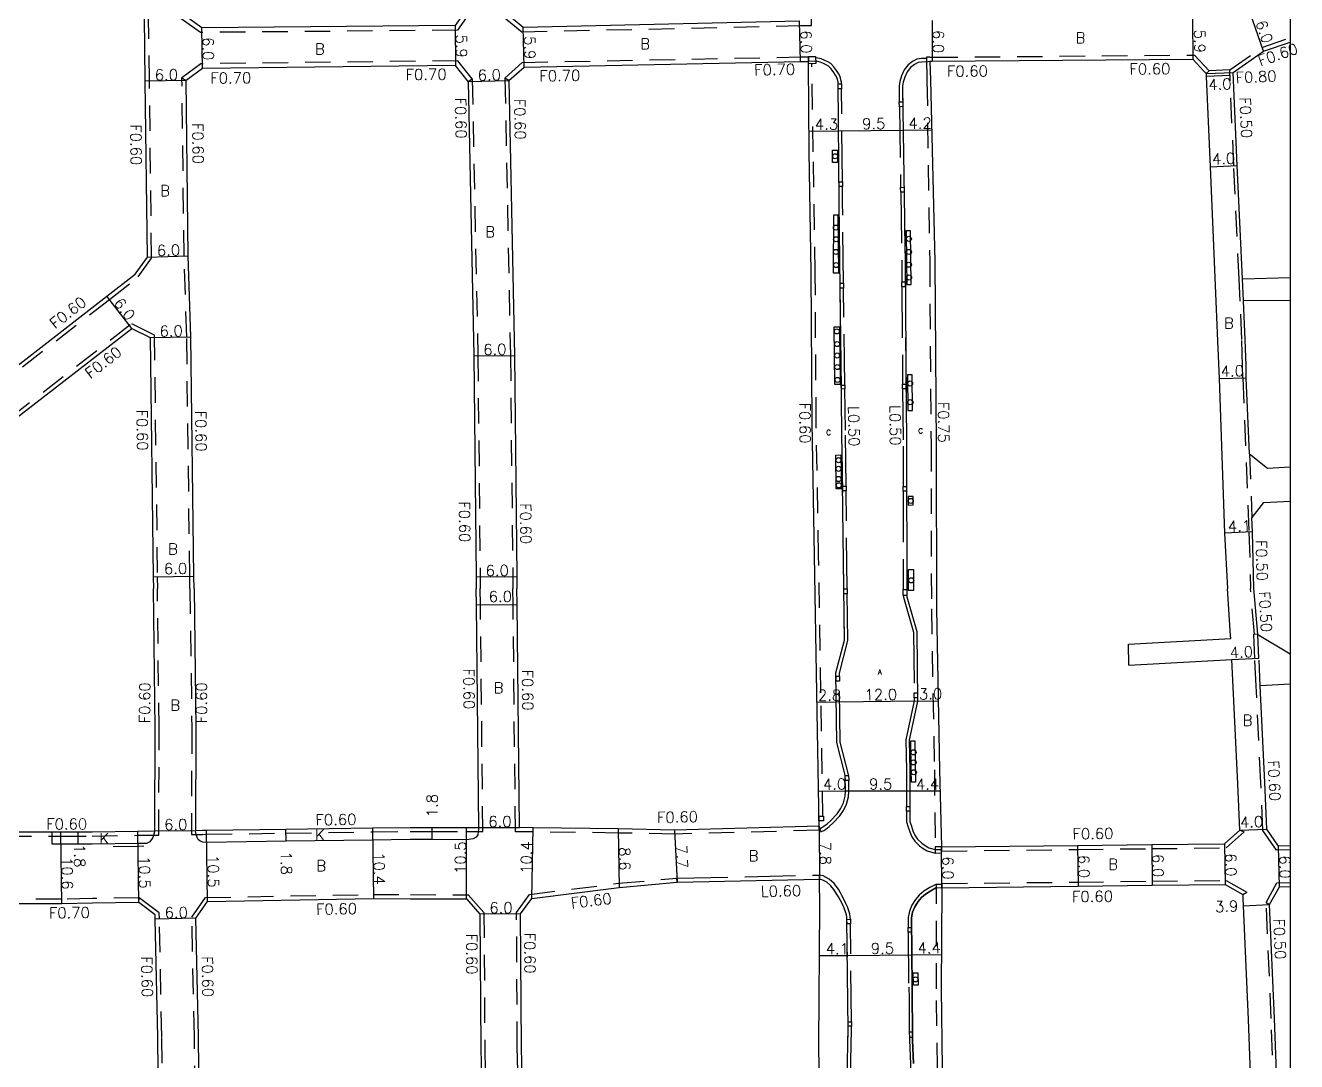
# Model space of a CAD drawing. Header units: metres. Extents: x -2400 to -1599, y -111000 to -110400.
# Drawn here: x -1786.3 to -1599, y -110716 to -110563.4 of the extents above; entities that cross this region are included whole.
import ezdxf

# ---------------------------------------------------------------- set-up
doc = ezdxf.new("R2010")
doc.units = ezdxf.units.M
doc.header["$LTSCALE"] = 2.5
doc.linetypes.add('22320', pattern=[2.5, 1.5, -1])
doc.linetypes.add('22330', pattern=[4, 3, -1])
for name, color, linetype in [('2101000', 7, 'Continuous'), ('2102000', 4, 'Continuous'), ('2102001', 8, 'Continuous'), ('2213000', 3, 'Continuous'), ('2227000', 1, 'Continuous'), ('2232000', 120, '22320'), ('2233000', 120, '22330'), ('2235000', 4, 'Continuous'), ('2236000', 3, 'Continuous'), ('2236100', 3, 'Continuous'), ('2238000', 3, 'Continuous'), ('6132000', 60, '61320'), ('9107000', 139, 'Continuous'), ('9201100', 215, 'Continuous'), ('9201500', 222, 'Continuous'), ('9202100', 82, 'Continuous'), ('9203500', 155, 'Continuous'), ('999', 7, 'Continuous')]:
    doc.layers.add(name, color=color, linetype=linetype)
doc.styles.add('Dm_Anotation', font='txt.shx', dxfattribs={"bigfont": 'pscdm.shx'})
doc.linetypes.add('61320', pattern='A,0,[3,dmdr.shx,S=0.25,R=0,X=0,Y=0],1.5,[3,dmdr.shx,S=0.25,R=0,X=0,Y=0]', length=1.5)

# ---------------------------------------------------------------- blocks, each defined once
blk = doc.blocks.new('223800')
at = {"color": 0, "linetype": 'Continuous'}
blk.add_circle((0, 0), 0.75, dxfattribs=at)

msp = doc.modelspace()

# ---------------------------------------------------------------- linework, layer by layer
at = {"layer": '2101000'}
for points in [[(-1882.78, -110548.4), (-1878.67, -110553.42), (-1866.56, -110568.21), (-1840.21, -110600.41), (-1822.13, -110622.11), (-1822.52, -110622.43), (-1814.1, -110632.54), (-1811.2, -110633.31), (-1792.01, -110617.03), (-1774.27, -110603.27), (-1770.08, -110600.02), (-1768.28, -110597.5), (-1768.6, -110571.61), (-1768.71, -110562.07), (-1769.13, -110528.11), (-1769.17, -110525.32), (-1769.48, -110483.24)], [(-1721.24, -110560.96), (-1722.98, -110563.4), (-1760.27, -110563.74), (-1762.71, -110561.99)], [(-1715.24, -110561.72), (-1712.93, -110563.63), (-1672.24, -110562.73)], [(-1608.38, -110570.33), (-1603.89, -110567.21), (-1600, -110565.85)], [(-1653.07, -110568.68), (-1652.7, -110568.68), (-1614.34, -110568.37), (-1612.72, -110570.13), (-1612.37, -110570.5)], [(-1721.04, -110571.66), (-1722.9, -110569.3), (-1760.2, -110569.74), (-1762.6, -110571.53)], [(-1715.04, -110571.53), (-1712.81, -110569.53), (-1672.11, -110568.73), (-1670.92, -110568.71)], [(-1669.38, -110681.31), (-1669.68, -110661.68), (-1670.04, -110641.45), (-1670.38, -110621.88), (-1670.53, -110599.74), (-1670.81, -110582.02), (-1670.92, -110569.03), (-1670.92, -110568.71)], [(-1653.07, -110568.68), (-1652.96, -110571.48), (-1652.34, -110598.14), (-1652.14, -110625.34), (-1652.09, -110649.3), (-1651.65, -110673.03), (-1651.32, -110684.37)], [(-1761.42, -110646.3), (-1761.45, -110644.51), (-1761.9, -110609.26), (-1762.28, -110597.31), (-1762.6, -110571.53)], [(-1721.04, -110571.66), (-1720.23, -110612.05), (-1719.88, -110644.6), (-1719.86, -110646.3)], [(-1715.04, -110571.53), (-1714.23, -110611.98), (-1713.88, -110644.53), (-1713.86, -110646.3)], [(-1612.37, -110570.5), (-1612.35, -110570.92), (-1611.78, -110584.21), (-1610.68, -110609.82), (-1610.45, -110615.37), (-1609.64, -110638.15), (-1609.21, -110646.3)], [(-1607.01, -110600.69), (-1607.79, -110584.03), (-1608.38, -110570.33)], [(-1606, -110626.46), (-1606.45, -110615.27), (-1606.49, -110613.53), (-1606.59, -110609.65), (-1606.85, -110603.96)], [(-1817.23, -110646.3), (-1813.53, -110643.16), (-1807.32, -110637.89), (-1788.22, -110621.69), (-1770.59, -110608.01), (-1767.9, -110609.34), (-1767.44, -110644.59), (-1767.42, -110646.3)], [(-1605.32, -110646.3), (-1605.55, -110637.98), (-1605.63, -110635.84)], [(-1825.72, -110653.5), (-1824.03, -110655.69), (-1820.29, -110660.29), (-1814.62, -110667.25), (-1810.41, -110672.08), (-1807.63, -110675.34), (-1804.67, -110678.21), (-1801.68, -110679.81), (-1797.53, -110681.49), (-1795.57, -110681.92), (-1792.91, -110682.18), (-1789.09, -110682.17), (-1782.3, -110682.17), (-1781.07, -110682.16), (-1776.45, -110682.16), (-1769.7, -110682.06), (-1767.22, -110682.02), (-1767.16, -110666.91), (-1767.42, -110646.3)], [(-1761.42, -110646.3), (-1761.16, -110666.88), (-1761.22, -110681.94), (-1760.2, -110681.92), (-1759.57, -110681.91), (-1747.89, -110681.74), (-1735.14, -110681.56), (-1729.6, -110681.49), (-1726.36, -110681.49), (-1721.28, -110681.51), (-1719.49, -110681.52), (-1719.84, -110648.74), (-1719.86, -110646.3)], [(-1669.38, -110681.31), (-1690.66, -110681.88), (-1698.97, -110681.72), (-1711.49, -110681.54), (-1713.49, -110681.53), (-1713.84, -110648.67), (-1713.86, -110646.3)], [(-1608.74, -110653.69), (-1608.76, -110653.22), (-1609.21, -110646.3)], [(-1604.76, -110653.07), (-1604.76, -110653.02), (-1605.32, -110646.3)], [(-1651.32, -110684.37), (-1631.29, -110684.14), (-1620.38, -110684.02), (-1609.64, -110683.9), (-1607.4, -110681.91), (-1607.7, -110675.08), (-1608.59, -110656.78)], [(-1600, -110684.2), (-1601.71, -110684.24), (-1603.4, -110681.76), (-1603.71, -110674.89), (-1604.4, -110660.63)], [(-1713.32, -110694.22), (-1711.69, -110691.94), (-1698.82, -110690.32), (-1690.28, -110689.57), (-1669.29, -110689.11)], [(-1669.13, -110734.97), (-1669.14, -110733.17), (-1669.42, -110713.33), (-1669.26, -110693.18), (-1669.29, -110689.11)], [(-1651.28, -110690.37), (-1631.23, -110690.14), (-1620.32, -110690.02), (-1609.58, -110689.9), (-1606.97, -110691.39), (-1606.95, -110691.92), (-1606.9, -110693.02), (-1606.18, -110709.76), (-1605.05, -110740.17), (-1604.28, -110757.53), (-1603.87, -110767.56), (-1603.79, -110769.65), (-1606.81, -110771.22), (-1618.44, -110771.56), (-1650.61, -110771.63)], [(-1651.28, -110690.37), (-1651.37, -110705.26), (-1651.25, -110716.95), (-1651.06, -110731.47), (-1650.97, -110741.89), (-1650.67, -110770.38), (-1650.61, -110771.63)], [(-1603.01, -110692.87), (-1601.58, -110690.24), (-1600, -110690.2)], [(-1769.55, -110692.56), (-1776.37, -110692.66), (-1780.97, -110692.76), (-1789.07, -110692.77), (-1799.57, -110694.88), (-1805.06, -110696.34), (-1811.71, -110700.45), (-1817.04, -110703.96), (-1820.3, -110706.56), (-1825.12, -110710.57), (-1840.36, -110722.65), (-1846.48, -110727.67), (-1848.21, -110729.09)], [(-1766.65, -110722.49), (-1766.77, -110712.37), (-1767.13, -110694.99), (-1767.15, -110694.35), (-1769.55, -110692.56)], [(-1600, -110764.41), (-1600.29, -110757.37), (-1601.15, -110740.01), (-1602.28, -110709.61), (-1603.01, -110692.87)], [(-1712.43, -110771.41), (-1712.43, -110770.51), (-1712.55, -110745.84), (-1713.01, -110723.6), (-1713.21, -110713.82), (-1713.32, -110694.22)]]:
    msp.add_lwpolyline(points, dxfattribs=at)
msp.add_lwpolyline([(-1721.31, -110692.01), (-1719.32, -110694.25), (-1719.21, -110713.9), (-1719.01, -110723.72), (-1718.55, -110745.91), (-1718.43, -110770.54), (-1720.91, -110770.59), (-1730.73, -110770.8), (-1739.2, -110770.63), (-1740.57, -110770.6), (-1750.12, -110769.78), (-1758.12, -110768.8), (-1758.8, -110768.67), (-1760.16, -110765.88), (-1760.17, -110764.95), (-1760.5, -110735.26), (-1760.6, -110726.6), (-1760.77, -110712.27), (-1761.14, -110694.87), (-1759.42, -110692.41), (-1735, -110691.96), (-1729.54, -110691.99)], close=True, dxfattribs=at)
at = {"layer": '2102000'}
for points in [[(-1607.01, -110600.69), (-1600, -110600.5)], [(-1600, -110603.91), (-1606.85, -110603.96)], [(-1606, -110626.46), (-1603.31, -110628.57)], [(-1603.31, -110628.57), (-1600, -110628.39)], [(-1603.93, -110633.67), (-1605.63, -110635.84)], [(-1603.93, -110633.67), (-1600, -110633.45)], [(-1623.82, -110654.5), (-1608.74, -110653.69)], [(-1604.76, -110653.07), (-1600, -110655.91)], [(-1623.75, -110657.6), (-1608.59, -110656.78)], [(-1600, -110660.38), (-1604.4, -110660.63)]]:
    msp.add_lwpolyline(points, dxfattribs=at)
at = {"layer": '2102001'}
msp.add_lwpolyline([(-1623.75, -110657.6), (-1623.82, -110654.5)], dxfattribs=at)
at = {"layer": '2213000'}
for points in [[(-1669.38, -110681.31), (-1669.27, -110681.7), (-1668.96, -110681.51), (-1668.69, -110681.33), (-1668.16, -110680.95), (-1667.62, -110680.48), (-1666.72, -110679.48), (-1666.22, -110678.77), (-1665.79, -110677.89), (-1665.54, -110676.9), (-1665.47, -110676.15), (-1665.52, -110673.78), (-1666.74, -110668.98), (-1666.88, -110658.73), (-1665.62, -110653.91), (-1666, -110623.03), (-1666.4, -110589.5), (-1666.58, -110571.77), (-1666.63, -110571.5), (-1666.73, -110571.09), (-1666.96, -110570.72), (-1667.2, -110570.32), (-1667.61, -110569.79), (-1667.98, -110569.41), (-1668.33, -110569.19), (-1668.71, -110569), (-1669.23, -110568.79), (-1669.59, -110568.71), (-1669.89, -110568.68)], [(-1653.55, -110568.76), (-1654.23, -110568.79), (-1654.79, -110568.88), (-1655.33, -110569.15), (-1655.88, -110569.58), (-1656.38, -110570.21), (-1656.75, -110571), (-1656.99, -110571.75), (-1657.07, -110572.35), (-1657.07, -110572.85), (-1656.7, -110598.19), (-1656.49, -110625.36), (-1656.45, -110647.54), (-1654.97, -110652.65), (-1654.85, -110662.92), (-1656.08, -110668.66), (-1656, -110673.07), (-1655.98, -110680.61), (-1655.77, -110681.31), (-1655.55, -110681.98), (-1655.25, -110682.64), (-1654.86, -110683.21), (-1654.23, -110683.82), (-1653.75, -110684.18), (-1653.2, -110684.48), (-1652.26, -110684.77)], [(-1767.22, -110682.02), (-1767.39, -110682.63), (-1767.49, -110683), (-1767.92, -110683.64), (-1768.44, -110683.84), (-1769.68, -110683.86), (-1776.43, -110683.96), (-1781.07, -110683.96), (-1782.3, -110683.97), (-1782.3, -110682.77), (-1782.3, -110682.17)], [(-1719.49, -110681.52), (-1719.58, -110682.11), (-1719.65, -110682.58), (-1719.88, -110682.94), (-1720.32, -110683.2), (-1721.28, -110683.31), (-1726.37, -110683.29), (-1729.59, -110683.29), (-1735.12, -110683.36), (-1747.87, -110683.54), (-1759.54, -110683.71), (-1760.11, -110683.69), (-1760.52, -110683.51), (-1760.8, -110683.29), (-1760.94, -110683), (-1761.05, -110682.7), (-1761.09, -110682.54), (-1761.22, -110681.94)], [(-1665.23, -110718.15), (-1665.08, -110711.24), (-1665.26, -110695.03), (-1665.3, -110694.72), (-1665.35, -110694.36), (-1665.46, -110693.94), (-1665.67, -110693.37), (-1665.92, -110692.81), (-1666.23, -110692.26), (-1666.5, -110691.72), (-1666.79, -110691.27), (-1667.21, -110690.65), (-1667.64, -110690.1), (-1668.23, -110689.55), (-1668.8, -110689.25), (-1669.29, -110689.11)], [(-1652.09, -110690.36), (-1652.9, -110690.82), (-1653.68, -110691.31), (-1654.27, -110691.8), (-1654.76, -110692.4), (-1655.26, -110693.17), (-1655.59, -110693.98), (-1655.78, -110694.8), (-1655.67, -110705.02), (-1655.66, -110706.59), (-1655.62, -110710.96), (-1655.62, -110712.8), (-1655.45, -110716.27)]]:
    msp.add_lwpolyline(points, dxfattribs=at)
at = {"layer": '2227000'}
for points in [[(-1657.07, -110572.85), (-1657.03, -110575.36)], [(-1666.46, -110583.81), (-1666.48, -110581.43)], [(-1666.07, -110616.94), (-1666.39, -110590.61)], [(-1656.77, -110593.13), (-1656.7, -110598.19), (-1656.66, -110602.21)], [(-1656.59, -110611.34), (-1656.61, -110609.37)], [(-1656.57, -110614.27), (-1656.53, -110620.36)], [(-1665.88, -110632.23), (-1665.96, -110626.07)], [(-1656.47, -110632.31), (-1656.47, -110634.78)], [(-1665.73, -110645.1), (-1665.75, -110643.29)], [(-1656.46, -110643.1), (-1656.45, -110647.54)], [(-1665.65, -110652.2), (-1665.66, -110651.05)], [(-1656.08, -110668.66), (-1656, -110673.07), (-1655.99, -110675.48)], [(-1665.2, -110700.61), (-1665.21, -110699.05)], [(-1655.7, -110702.41), (-1655.67, -110705.02), (-1655.67, -110705.54)], [(-1665.12, -110707.6), (-1665.14, -110706.05)], [(-1665.12, -110713.12), (-1665.08, -110711.24)]]:
    msp.add_lwpolyline(points, dxfattribs=at)
at = {"layer": '2232000'}
for points in [[(-1672.09, -110563.43), (-1670.47, -110563.39), (-1670.45, -110560.76), (-1670.67, -110541.35), (-1670.97, -110521), (-1671.2, -110502.97), (-1671.54, -110479.57), (-1671.84, -110479.57)], [(-1814.25, -110633.12), (-1811.05, -110633.97), (-1791.63, -110617.5), (-1773.9, -110603.74), (-1769.64, -110600.44), (-1767.68, -110597.69), (-1768, -110571.6), (-1768.11, -110562.06), (-1768.53, -110528.11), (-1768.57, -110525.31), (-1768.88, -110482.97)], [(-1721.24, -110560.96), (-1720.64, -110561.32), (-1722.62, -110564.1), (-1760.49, -110564.44), (-1763.31, -110562.43), (-1762.71, -110561.99)], [(-1715.24, -110561.72), (-1715.84, -110562.14), (-1713.17, -110564.34), (-1672.09, -110563.43)], [(-1608.89, -110569.96), (-1604.17, -110566.67), (-1600, -110565.21)], [(-1715.04, -110571.53), (-1715.65, -110571.14), (-1713.08, -110568.84), (-1672.12, -110568.03), (-1670.93, -110568.01)], [(-1670.93, -110568.01), (-1670.92, -110568.71)], [(-1653.07, -110568.08), (-1653.57, -110568.09), (-1653.48, -110571.48), (-1653.08, -110598.15), (-1652.88, -110625.34), (-1652.83, -110649.3), (-1652.39, -110673.03), (-1652.26, -110684.37)], [(-1653.07, -110568.08), (-1652.7, -110568.08), (-1614.08, -110567.77), (-1611.93, -110570.1), (-1612.37, -110570.5)], [(-1721.04, -110571.66), (-1720.45, -110571.28), (-1722.57, -110568.6), (-1760.43, -110569.04), (-1763.2, -110571.11), (-1762.6, -110571.53)], [(-1668.81, -110679.84), (-1669.09, -110661.68), (-1669.45, -110641.45), (-1669.79, -110621.88), (-1669.94, -110599.73), (-1670.22, -110582.01), (-1670.46, -110569.02)], [(-1608.89, -110569.96), (-1611.93, -110570.1)], [(-1606.95, -110615.29), (-1606.99, -110613.54), (-1607.09, -110609.66), (-1607.35, -110603.98), (-1607.51, -110600.71), (-1608.29, -110584.05), (-1608.89, -110569.96)], [(-1762.02, -110646.3), (-1762.05, -110644.52), (-1762.5, -110609.27), (-1762.88, -110597.32), (-1763.2, -110571.11)], [(-1720.45, -110571.28), (-1719.63, -110612.04), (-1719.28, -110644.59), (-1719.26, -110646.3)], [(-1715.65, -110571.14), (-1714.83, -110611.99), (-1714.48, -110644.54), (-1714.46, -110646.3)], [(-1608.86, -110570.76), (-1612.35, -110570.92)], [(-1606.85, -110603.96), (-1607.01, -110600.69)], [(-1818.16, -110646.3), (-1813.92, -110642.7), (-1807.71, -110637.43), (-1788.6, -110621.22), (-1770.66, -110607.31), (-1767.3, -110608.96), (-1766.84, -110644.58), (-1766.82, -110646.3)], [(-1606.95, -110615.29), (-1606.05, -110638)], [(-1606, -110626.46), (-1605.63, -110635.84)], [(-1606.05, -110638), (-1605.82, -110646.3)], [(-1818.16, -110646.3), (-1826.56, -110653.43), (-1824.5, -110656.06), (-1820.76, -110660.67), (-1815.08, -110667.63), (-1810.86, -110672.47), (-1808.07, -110675.75), (-1805.03, -110678.7), (-1801.94, -110680.36), (-1797.71, -110682.07), (-1795.66, -110682.52), (-1792.94, -110682.78), (-1789.09, -110682.77), (-1782.3, -110682.77), (-1781.07, -110682.76), (-1776.44, -110682.76), (-1769.7, -110682.66), (-1767.39, -110682.63), (-1766.62, -110682.62), (-1766.56, -110666.91), (-1766.82, -110646.3)], [(-1762.02, -110646.3), (-1761.76, -110666.89), (-1761.82, -110682.55), (-1761.09, -110682.54), (-1760.19, -110682.52), (-1759.56, -110682.51), (-1747.88, -110682.34), (-1735.14, -110682.16), (-1729.6, -110682.09), (-1726.37, -110682.09), (-1721.28, -110682.11), (-1719.58, -110682.11), (-1718.88, -110682.12), (-1719.24, -110648.73), (-1719.26, -110646.3)], [(-1669.38, -110681.91), (-1690.66, -110682.48), (-1698.98, -110682.32), (-1711.5, -110682.14), (-1714.08, -110682.13), (-1714.44, -110648.68), (-1714.46, -110646.3)], [(-1605.26, -110653.05), (-1605.26, -110653.05), (-1605.82, -110646.3)], [(-1604.76, -110653.07), (-1605.26, -110653.05), (-1605.36, -110653.05)], [(-1600, -110684.8), (-1602.02, -110684.84), (-1603.99, -110681.96), (-1604.31, -110674.92), (-1604.99, -110660.65), (-1605.19, -110656.62), (-1605.36, -110653.09), (-1605.36, -110653.05)], [(-1604.4, -110660.63), (-1604.59, -110656.59), (-1604.76, -110653.07)], [(-1669.38, -110681.91), (-1669.38, -110681.9), (-1669.38, -110681.31)], [(-1651.32, -110684.97), (-1631.29, -110684.74), (-1620.38, -110684.62), (-1609.41, -110684.5), (-1606.78, -110682.17)], [(-1607.4, -110681.91), (-1606.78, -110682.17)], [(-1651.32, -110684.37), (-1651.32, -110684.88), (-1651.32, -110684.97)], [(-1713.92, -110694.03), (-1712.03, -110691.37), (-1698.89, -110689.72), (-1690.32, -110688.97)], [(-1690.28, -110689.57), (-1690.32, -110688.97)], [(-1650.52, -110775.68), (-1651.29, -110772.71), (-1651.31, -110772.01), (-1651.37, -110770.38), (-1651.67, -110741.9), (-1651.76, -110731.47), (-1651.95, -110716.96), (-1652.07, -110705.25), (-1652.09, -110689.84), (-1651.28, -110689.84)], [(-1651.28, -110689.77), (-1631.23, -110689.54), (-1620.32, -110689.42), (-1609.42, -110689.3), (-1606.39, -110691.04)], [(-1651.28, -110689.77), (-1651.28, -110690.37)], [(-1603.52, -110692.56), (-1601.94, -110689.64), (-1600, -110689.6)], [(-1769.49, -110691.86), (-1776.38, -110691.96), (-1780.98, -110692.06), (-1789.14, -110692.07), (-1799.72, -110694.2), (-1805.34, -110695.69), (-1812.09, -110699.86), (-1817.45, -110703.4), (-1820.75, -110706.02), (-1825.56, -110710.03), (-1840.8, -110722.1), (-1846.92, -110727.13), (-1848.86, -110728.71)], [(-1769.55, -110692.56), (-1769.49, -110691.86)], [(-1767.81, -110766.9), (-1765.56, -110765.33), (-1765.9, -110735.32), (-1766, -110726.67), (-1766.05, -110722.48), (-1766.17, -110712.36), (-1766.53, -110694.98), (-1766.55, -110694.05), (-1769.49, -110691.86)], [(-1759.54, -110768.52), (-1760.76, -110766.02), (-1760.77, -110764.96), (-1761.1, -110735.27), (-1761.2, -110726.61), (-1761.37, -110712.28), (-1761.74, -110694.69), (-1759.74, -110691.82), (-1735, -110691.36), (-1729.54, -110691.39), (-1721.04, -110691.41)], [(-1721.04, -110691.41), (-1718.72, -110694.02), (-1718.61, -110713.89), (-1718.41, -110723.71), (-1717.95, -110745.91), (-1717.83, -110771.13), (-1720.9, -110771.19), (-1730.73, -110771.4), (-1739.21, -110771.23), (-1740.6, -110771.2), (-1750.18, -110770.38), (-1758.21, -110769.39), (-1759.21, -110769.2)], [(-1606.97, -110691.39), (-1606.39, -110691.04)], [(-1603.52, -110692.56), (-1603.01, -110692.87)], [(-1600, -110767.91), (-1600.37, -110767.69), (-1600.79, -110757.39), (-1601.65, -110740.03), (-1602.78, -110709.63), (-1603.52, -110692.56)], [(-1712.43, -110809.07), (-1712.98, -110778.28), (-1713, -110776.85), (-1713.01, -110774.43), (-1713.03, -110771.41), (-1713.03, -110770.51), (-1713.15, -110745.85), (-1713.61, -110723.61), (-1713.81, -110713.83), (-1713.92, -110694.03)]]:
    msp.add_lwpolyline(points, dxfattribs=at)
at = {"layer": '2233000'}
for points in [[(-1666.08, -110572.01), (-1666.08, -110571.73), (-1666.14, -110571.4), (-1666.26, -110570.9), (-1666.53, -110570.46), (-1666.79, -110570.04), (-1667.23, -110569.46), (-1667.66, -110569.02), (-1668.09, -110568.75), (-1668.51, -110568.55), (-1669.08, -110568.32), (-1669.55, -110568.21), (-1669.88, -110568.18)], [(-1653.56, -110568.25), (-1654.28, -110568.29), (-1654.95, -110568.39), (-1655.61, -110568.72), (-1656.24, -110569.21), (-1656.82, -110569.94), (-1657.22, -110570.82), (-1657.48, -110571.64), (-1657.57, -110572.31), (-1657.57, -110572.85), (-1657.55, -110574.66)], [(-1653.56, -110568.25), (-1653.55, -110568.76)], [(-1665.93, -110586.43), (-1666.07, -110572.74)], [(-1657.54, -110575.37), (-1657.36, -110587.24)], [(-1665.76, -110601.36), (-1665.9, -110589.49), (-1665.93, -110587.1)], [(-1657.35, -110587.96), (-1657.2, -110598.2), (-1657.18, -110601.17)], [(-1665.58, -110616.35), (-1665.75, -110602.1)], [(-1657.17, -110601.9), (-1657.07, -110616.22)], [(-1665.4, -110631.23), (-1665.5, -110623.02), (-1665.57, -110616.93)], [(-1657.06, -110616.92), (-1656.99, -110625.36), (-1656.98, -110631.28)], [(-1665.22, -110646.37), (-1665.39, -110631.93)], [(-1656.98, -110631.97), (-1656.96, -110646.47)], [(-1666.37, -110659.2), (-1666.38, -110658.79), (-1665.12, -110653.97), (-1665.21, -110647.08)], [(-1656.96, -110647.32), (-1656.95, -110647.61), (-1655.48, -110652.73), (-1655.37, -110661.68)], [(-1665.02, -110673.85), (-1665.02, -110673.71), (-1666.24, -110668.92), (-1666.36, -110659.94)], [(-1655.36, -110662.42), (-1655.36, -110662.87), (-1656.59, -110668.61), (-1656.5, -110673.08), (-1656.5, -110678.42)], [(-1669.27, -110681.7), (-1669.12, -110682.16), (-1668.69, -110681.93), (-1668.38, -110681.74), (-1667.86, -110681.36), (-1667.27, -110680.83), (-1666.33, -110679.79), (-1665.79, -110679.02), (-1665.32, -110678.06), (-1665.04, -110676.99), (-1664.97, -110676.17), (-1665, -110674.58)], [(-1656.49, -110679.09), (-1656.49, -110680.69), (-1656.25, -110681.46), (-1656.02, -110682.17), (-1655.69, -110682.89), (-1655.25, -110683.54), (-1654.56, -110684.21), (-1654.02, -110684.6), (-1653.43, -110684.94), (-1652.26, -110685.27)], [(-1690.32, -110688.97), (-1669.3, -110688.51)], [(-1664.75, -110695.03), (-1664.8, -110694.65), (-1664.85, -110694.26), (-1664.97, -110693.79), (-1665.2, -110693.18), (-1665.47, -110692.58), (-1665.77, -110691.97), (-1666.01, -110691.52), (-1666.21, -110691.12), (-1666.5, -110690.58), (-1667.15, -110689.75), (-1667.87, -110689.14), (-1668.78, -110688.61), (-1669.3, -110688.51)], [(-1669.29, -110689.11), (-1669.3, -110688.51)], [(-1652.09, -110689.84), (-1653.08, -110690.35), (-1653.95, -110690.9), (-1654.62, -110691.45), (-1655.15, -110692.11), (-1655.7, -110692.94), (-1656.06, -110693.83), (-1656.27, -110694.75), (-1656.25, -110696.24)], [(-1664.59, -110710.13), (-1664.74, -110695.69)], [(-1656.25, -110696.94), (-1656.17, -110705.03), (-1656.11, -110706.61), (-1656.08, -110710.96), (-1656.08, -110711.66)], [(-1664.92, -110725.02), (-1664.72, -110718.16), (-1664.57, -110711.24), (-1664.58, -110710.77)], [(-1656.07, -110712.37), (-1656.07, -110712.82), (-1655.91, -110716.29), (-1655.88, -110716.97), (-1655.57, -110722.36), (-1655.54, -110722.96), (-1655.44, -110725.03)]]:
    msp.add_lwpolyline(points, dxfattribs=at)
at = {"layer": '2235000'}
for points in [[(-1670.93, -110567.99), (-1669.89, -110567.98), (-1669.87, -110569.01), (-1670.92, -110569.03)], [(-1666.07, -110572.74), (-1666.57, -110572.74), (-1666.58, -110572.02), (-1666.08, -110572.01)], [(-1657.04, -110574.65), (-1657.03, -110575.36), (-1657.54, -110575.37), (-1657.55, -110574.66)], [(-1665.93, -110587.1), (-1666.43, -110587.1), (-1666.43, -110586.43), (-1665.93, -110586.43)], [(-1656.86, -110587.23), (-1656.85, -110587.95), (-1657.35, -110587.96), (-1657.36, -110587.24)], [(-1665.75, -110602.1), (-1666.25, -110602.11), (-1666.26, -110601.37), (-1665.76, -110601.36)], [(-1656.67, -110601.17), (-1656.67, -110601.9), (-1657.17, -110601.9), (-1657.18, -110601.17)], [(-1665.57, -110616.93), (-1666.07, -110616.94), (-1666.08, -110616.36), (-1665.58, -110616.35)], [(-1656.56, -110616.22), (-1656.55, -110616.92), (-1657.06, -110616.92), (-1657.07, -110616.22)], [(-1665.39, -110631.93), (-1665.89, -110631.94), (-1665.9, -110631.23), (-1665.4, -110631.23)], [(-1656.48, -110631.28), (-1656.48, -110631.97), (-1656.98, -110631.97), (-1656.98, -110631.28)], [(-1665.21, -110647.08), (-1665.71, -110647.09), (-1665.71, -110646.38), (-1665.22, -110646.37)], [(-1656.45, -110647.32), (-1656.96, -110647.32), (-1656.96, -110646.47), (-1656.45, -110646.47)], [(-1666.36, -110659.94), (-1666.86, -110659.95), (-1666.87, -110659.2), (-1666.37, -110659.2)], [(-1654.87, -110661.67), (-1654.86, -110662.42), (-1655.36, -110662.42), (-1655.37, -110661.68)], [(-1665, -110674.58), (-1665.5, -110674.59), (-1665.52, -110673.87), (-1665.02, -110673.85)], [(-1655.99, -110678.42), (-1655.99, -110679.09), (-1656.49, -110679.09), (-1656.5, -110678.42)], [(-1669.4, -110680.53), (-1669.41, -110679.85), (-1668.71, -110679.84), (-1668.7, -110680.53)], [(-1652.26, -110685.27), (-1651.32, -110685.26), (-1651.32, -110684.37), (-1652.26, -110684.37)], [(-1665.26, -110695.04), (-1664.75, -110695.03), (-1664.74, -110695.69), (-1665.25, -110695.7)], [(-1655.76, -110696.24), (-1655.75, -110696.94), (-1656.25, -110696.94), (-1656.25, -110696.24)], [(-1665.09, -110710.13), (-1664.59, -110710.13), (-1664.58, -110710.77), (-1665.09, -110710.78)], [(-1655.62, -110711.65), (-1656.08, -110711.66), (-1656.07, -110712.37), (-1655.62, -110712.37)]]:
    msp.add_lwpolyline(points, close=True, dxfattribs=at)
at = {"layer": '2236000'}
for points in [[(-1666.65, -110583.57), (-1667.4, -110583.58), (-1667.41, -110581.79), (-1666.67, -110581.78)], [(-1656.27, -110634.02), (-1655.49, -110634.01), (-1655.5, -110632.75), (-1656.27, -110632.75)]]:
    msp.add_lwpolyline(points, close=True, dxfattribs=at)
at = {"layer": '2236100'}
for points in [[(-1666.57, -110591.34), (-1667.26, -110591.35), (-1667.29, -110599.82), (-1666.47, -110599.81)], [(-1656.56, -110593.66), (-1656.49, -110598.19), (-1656.46, -110601.57), (-1655.83, -110601.56), (-1655.88, -110593.65)], [(-1666.27, -110616.28), (-1667.07, -110616.29), (-1667.13, -110607.79), (-1666.37, -110607.78)], [(-1656.32, -110620.11), (-1655.61, -110620.11), (-1655.68, -110614.84), (-1656.36, -110614.85)], [(-1666.08, -110631.62), (-1666.86, -110631.63), (-1666.92, -110626.66), (-1666.14, -110626.65)], [(-1656.24, -110646.54), (-1655.41, -110646.55), (-1655.39, -110643.56), (-1656.25, -110643.56), (-1656.24, -110646.47)], [(-1655.79, -110673.07), (-1655.87, -110668.73), (-1655.25, -110668.73), (-1655.16, -110674.81), (-1655.77, -110674.82)], [(-1655.5, -110702.91), (-1654.8, -110702.9), (-1654.77, -110704.73), (-1655.48, -110704.74)]]:
    msp.add_lwpolyline(points, close=True, dxfattribs=at)
at = {"layer": '6132000'}
msp.add_lwpolyline([(-1768.84, -110684.28), (-1769.67, -110684.29), (-1773.33, -110684.35)], dxfattribs=at)
at = {"layer": '9107000'}
for points in [[(-1669.38, -110681.31), (-1669.27, -110681.7), (-1668.96, -110681.51), (-1668.69, -110681.33), (-1668.16, -110680.95), (-1667.62, -110680.48), (-1666.72, -110679.48), (-1666.22, -110678.77), (-1665.79, -110677.89), (-1665.54, -110676.9), (-1665.47, -110676.15), (-1665.52, -110673.78), (-1666.74, -110668.98), (-1666.88, -110658.73), (-1665.62, -110653.91), (-1666, -110623.03), (-1666.4, -110589.5), (-1666.58, -110571.77), (-1666.63, -110571.5), (-1666.73, -110571.09), (-1666.96, -110570.72), (-1667.2, -110570.32), (-1667.61, -110569.79), (-1667.98, -110569.41), (-1668.33, -110569.19), (-1668.71, -110569), (-1669.23, -110568.79), (-1669.59, -110568.71), (-1669.89, -110568.68), (-1670.92, -110568.71)], [(-1653.55, -110568.76), (-1654.23, -110568.79), (-1654.79, -110568.88), (-1655.33, -110569.15), (-1655.88, -110569.58), (-1656.38, -110570.21), (-1656.75, -110571), (-1656.99, -110571.75), (-1657.07, -110572.35), (-1657.07, -110572.85), (-1656.7, -110598.19), (-1656.49, -110625.36), (-1656.45, -110647.54), (-1654.97, -110652.65), (-1654.85, -110662.92), (-1656.08, -110668.66), (-1656, -110673.07), (-1655.98, -110680.61), (-1655.77, -110681.31), (-1655.55, -110681.98), (-1655.25, -110682.64), (-1654.86, -110683.21), (-1654.23, -110683.82), (-1653.75, -110684.18), (-1653.2, -110684.48), (-1652.26, -110684.77), (-1651.32, -110684.77)], [(-1653.55, -110568.76), (-1653.07, -110568.68)], [(-1665.23, -110718.15), (-1665.08, -110711.24), (-1665.26, -110695.03), (-1665.3, -110694.72), (-1665.35, -110694.36), (-1665.46, -110693.94), (-1665.67, -110693.37), (-1665.92, -110692.81), (-1666.23, -110692.26), (-1666.5, -110691.72), (-1666.79, -110691.27), (-1667.21, -110690.65), (-1667.64, -110690.1), (-1668.23, -110689.55), (-1668.8, -110689.25), (-1669.29, -110689.11)], [(-1655.45, -110716.27), (-1655.62, -110712.8), (-1655.62, -110710.96), (-1655.66, -110706.59), (-1655.67, -110705.02), (-1655.78, -110694.8), (-1655.59, -110693.98), (-1655.26, -110693.17), (-1654.76, -110692.4), (-1654.27, -110691.8), (-1653.68, -110691.31), (-1652.9, -110690.82), (-1652.09, -110690.36)], [(-1652.09, -110690.36), (-1651.28, -110690.37)]]:
    msp.add_lwpolyline(points, dxfattribs=at)
at = {"layer": '9201100'}
for points in [[(-1672.11, -110568.73), (-1672.24, -110562.73)], [(-1652.73, -110562.68), (-1652.7, -110568.68)], [(-1614.37, -110562.47), (-1614.34, -110568.37)], [(-1603.89, -110567.21), (-1605.87, -110561.55)], [(-1760.2, -110569.74), (-1760.27, -110563.74)], [(-1722.98, -110563.4), (-1722.9, -110569.3)], [(-1712.81, -110569.53), (-1712.93, -110563.63)], [(-1762.6, -110571.53), (-1768.6, -110571.61)], [(-1721.04, -110571.66), (-1715.04, -110571.53)], [(-1612.37, -110570.5), (-1608.38, -110570.33)], [(-1666.51, -110578.98), (-1670.84, -110579.01)], [(-1656.98, -110578.88), (-1666.51, -110578.98)], [(-1652.79, -110578.82), (-1656.98, -110578.88)], [(-1611.78, -110584.21), (-1607.79, -110584.03)], [(-1768.28, -110597.5), (-1762.28, -110597.31)], [(-1770.59, -110608.01), (-1774.27, -110603.27)], [(-1767.9, -110609.34), (-1761.9, -110609.26)], [(-1720.23, -110612.05), (-1714.23, -110611.98)], [(-1610.45, -110615.37), (-1606.45, -110615.27)], [(-1605.55, -110637.98), (-1609.64, -110638.15)], [(-1767.44, -110644.59), (-1761.45, -110644.51)], [(-1719.88, -110644.6), (-1713.88, -110644.53)], [(-1719.84, -110648.74), (-1713.84, -110648.67)], [(-1608.59, -110656.78), (-1604.59, -110656.59)], [(-1666.82, -110663.07), (-1669.66, -110663.12)], [(-1654.85, -110662.92), (-1666.82, -110663.07)], [(-1654.85, -110662.92), (-1651.84, -110662.86)], [(-1665.47, -110676.15), (-1669.46, -110676.21)], [(-1655.99, -110676.18), (-1665.47, -110676.15)], [(-1651.56, -110676.17), (-1655.99, -110676.18)], [(-1781.07, -110682.16), (-1780.97, -110692.76)], [(-1778.55, -110682.16), (-1778.55, -110683.96)], [(-1769.55, -110692.56), (-1769.7, -110682.06)], [(-1767.22, -110682.02), (-1761.22, -110681.94)], [(-1759.42, -110692.41), (-1759.57, -110681.91)], [(-1747.87, -110683.54), (-1747.89, -110681.74)], [(-1735.14, -110681.56), (-1735, -110691.96)], [(-1726.37, -110683.29), (-1726.36, -110681.49)], [(-1721.31, -110692.01), (-1721.28, -110681.51)], [(-1719.49, -110681.52), (-1713.49, -110681.53)], [(-1711.69, -110691.94), (-1711.49, -110681.54)], [(-1698.97, -110681.72), (-1698.82, -110690.32)], [(-1690.66, -110681.88), (-1690.28, -110689.57)], [(-1669.38, -110681.31), (-1669.29, -110689.11)], [(-1607.4, -110681.91), (-1603.4, -110681.76)], [(-1651.28, -110690.37), (-1651.32, -110684.37)], [(-1631.29, -110684.14), (-1631.23, -110690.14)], [(-1620.38, -110684.02), (-1620.32, -110690.02)], [(-1609.64, -110683.9), (-1609.58, -110689.9)], [(-1601.58, -110690.24), (-1601.71, -110684.24)], [(-1606.9, -110693.02), (-1603.01, -110692.87)], [(-1761.14, -110694.87), (-1767.13, -110694.99)], [(-1713.32, -110694.22), (-1719.32, -110694.25)], [(-1665.2, -110700.42), (-1669.32, -110700.39)], [(-1655.72, -110700.32), (-1665.2, -110700.42)], [(-1651.34, -110700.28), (-1655.72, -110700.32)]]:
    msp.add_lwpolyline(points, dxfattribs=at)
at = {"layer": '999'}
msp.add_lwpolyline([(-2400, -110400), (-1600, -110400), (-1600, -111000), (-2400, -111000)], close=True, dxfattribs=at)

# ---------------------------------------------------------------- block references
at = {"layer": '2238000', "xscale": 0.5, "yscale": 0.5, "zscale": 0.5}
for p in [(-1666.99, -110582.66, 7.8), (-1666.88, -110593.17, 7.88), (-1666.86, -110594.89, 7.85), (-1656.15, -110594.82, 7.77), (-1666.88, -110596.75, 7.82), (-1656.14, -110596.76, 7.78), (-1666.86, -110598.68, 7.85), (-1656.13, -110598.64, 7.78), (-1656.11, -110600.52, 7.79), (-1666.74, -110608.46, 7.8), (-1666.72, -110610.32, 7.8), (-1666.7, -110612, 7.84), (-1666.68, -110613.71, 7.78), (-1666.65, -110615.6, 7.78), (-1655.97, -110616.13, 7.79), (-1655.93, -110618.88, 7.77), (-1666.52, -110627.42, 7.77), (-1666.5, -110628.69, 7.72), (-1666.49, -110630.19, 7.72), (-1666.48, -110631.12, 7.72), (-1655.87, -110633.42, 7.75), (-1655.81, -110645.11, 7.72), (-1655.46, -110670.44, 7.72), (-1655.44, -110671.92, 7.72), (-1655.41, -110673.38, 7.72), (-1655.18, -110703.88, 7.6)]:
    msp.add_blockref('223800', p, dxfattribs=at)

# ---------------------------------------------------------------- texts
at = {"layer": '9201500', "style": 'Dm_Anotation'}
for s, rotation, p in [('6.0', 271.269, (-1672.11, -110564.13)), ('6.0', 270.3081, (-1652.62, -110564.08)), ('5.9', 270.308, (-1614.11, -110564.02)), ('6.0', 289.3124, (-1605.12, -110562.96)), ('6.0', 270.7305, (-1760.16, -110565.13)), ('5.9', 270.7329, (-1722.86, -110564.75)), ('5.9', 271.128, (-1712.8, -110564.98)), ('6.0', 0.7053, (-1767.2, -110571.49)), ('6.0', 1.1564, (-1719.64, -110571.53)), ('4.0', 2.4603, (-1612.02, -110572.93)), ('4.3', 0.461, (-1669.98, -110578.76)), ('9.5', 0.5909, (-1663.02, -110578.69)), ('4.2', 0.8412, (-1656.19, -110578.62)), ('4.0', 2.6069, (-1611.47, -110583.9)), ('6.0', 1.7828, (-1766.88, -110597.35)), ('6.0', 307.7947, (-1773.33, -110604.31)), ('6.0', 0.7404, (-1766.5, -110609.22)), ('6.0', 0.6073, (-1718.83, -110611.93)), ('4.0', 1.4104, (-1610.2, -110615.13)), ('4.1', 2.3147, (-1609.13, -110637.99)), ('6.0', 0.7404, (-1765.85, -110644.2)), ('6.0', 0.6082, (-1718.48, -110644.48)), ('6.0', 0.6075, (-1718.02, -110648.31)), ('4.0', 2.767, (-1608.85, -110656.56)), ('2.8', 0.8749, (-1669.53, -110662.86)), ('12.0', 0.7446, (-1662.66, -110662.77)), ('3.0', 1.0799, (-1654.65, -110662.66)), ('4.0', 0.8749, (-1668.79, -110675.95)), ('9.5', 359.8431, (-1662.01, -110675.91)), ('4.4', 0.0953, (-1655.1, -110675.93)), ('1.8', 89.829, (-1725.56, -110680)), ('6.0', 0.8391, (-1765.82, -110681.9)), ('6.0', 359.8288, (-1718.09, -110681.42)), ('4.0', 2.2118, (-1607.36, -110681.55)), ('1.8', 270.0557, (-1779.06, -110683.96)), ('10.5', 89.8328, (-1721.4, -110688.36)), ('10.4', 88.8896, (-1711.72, -110688.34)), ('7.7', 272.7972, (-1690.45, -110684.12)), ('7.8', 270.6679, (-1669.26, -110683.61)), ('10.6', 270.5067, (-1780.93, -110685.86)), ('10.5', 270.8324, (-1769.55, -110685.71)), ('10.5', 270.8196, (-1759.42, -110685.56)), ('1.8', 270.8123, (-1748.65, -110685.06)), ('10.4', 270.8182, (-1734.99, -110685.16)), ('8.6', 270.9824, (-1698.82, -110684.42)), ('6.0', 270.3936, (-1651.21, -110685.77)), ('6.0', 270.6398, (-1631.18, -110685.54)), ('6.0', 270.6399, (-1620.27, -110685.42)), ('6.0', 270.6355, (-1609.53, -110685.3)), ('6.0', 271.2393, (-1601.58, -110685.63)), ('6.0', 1.1924, (-1765.74, -110694.87)), ('6.0', 0.3056, (-1717.92, -110694.14)), ('3.9', 2.2118, (-1611.02, -110693.98)), ('4.1', 359.5468, (-1668.4, -110700.15)), ('9.5', 0.6261, (-1661.74, -110700.14)), ('4.4', 0.5685, (-1654.85, -110700.06))]:
    msp.add_text(s, height=1.6, rotation=rotation, dxfattribs=at).set_placement(p)
at = {"layer": '9202100', "style": 'Dm_Anotation'}
for s, height, p in [('B', 1.6, (-1631.59, -110566.02)), ('B', 1.6, (-1743.61, -110567.66)), ('B', 1.6, (-1695.72, -110566.91)), ('B', 1.6, (-1766.41, -110588.53)), ('B', 1.6, (-1718.54, -110594.6)), ('B', 1.6, (-1609.72, -110608.05)), ('C', 0.75, (-1654.75, -110623.49, 7.76)), ('C', 0.75, (-1668.3, -110623.72, 7.79)), ('B', 1.6, (-1765.24, -110641.3)), ('A', 0.75, (-1660.71, -110658.97, 7.59)), ('B', 1.6, (-1717.3, -110661.74)), ('B', 1.6, (-1764.91, -110664.29)), ('B', 1.6, (-1606.97, -110666.54)), ('K', 1.6, (-1775.38, -110683.92)), ('K', 1.6, (-1743.6, -110683.39)), ('B', 1.6, (-1743.42, -110687.94)), ('B', 1.6, (-1679.74, -110686.47)), ('B', 1.6, (-1626.78, -110687.72))]:
    msp.add_text(s, height=height, dxfattribs=at).set_placement(p)
at = {"layer": '9203500', "style": 'Dm_Anotation'}
for s, rotation, p in [('F0.60', 19.3132, (-1604.38, -110569.45)), ('F0.70', 0.5103, (-1759.02, -110571.96)), ('F0.70', 0.6639, (-1730.25, -110571.45)), ('F0.70', 1.1281, (-1710.55, -110571.66)), ('F0.70', 1.1281, (-1678.91, -110570.76)), ('F0.60', 0.307, (-1650.54, -110570.94)), ('F0.60', 0.4564, (-1623.65, -110570.62)), ('F0.80', 2.5716, (-1607.98, -110571.9)), ('F0.60', 271.1558, (-1722.99, -110574.05)), ('F0.60', 271.1558, (-1714.28, -110574.21)), ('F0.50', 272.4605, (-1607.44, -110574)), ('F0.60', 270.7026, (-1770.81, -110577.97)), ('F0.60', 270.7026, (-1761.68, -110577.78)), ('F0.60', 37.7954, (-1781.89, -110608.16)), ('F0.60', 37.7959, (-1776.68, -110615.5)), ('F0.60', 270.7404, (-1769.89, -110619.98)), ('F0.60', 270.7404, (-1761.24, -110620.14)), ('F0.60', 270.3885, (-1672.25, -110618.94)), ('L0.50', 270.6932, (-1665.07, -110619.44)), ('L0.50', 270.4382, (-1658.97, -110619.31)), ('F0.75', 270.4382, (-1651.85, -110618.83)), ('F0.60', 270.6075, (-1722.41, -110633.49)), ('F0.60', 270.6075, (-1713.4, -110633.75)), ('F0.50', 271.5332, (-1605.05, -110639.19)), ('F0.50', 272.9907, (-1604.58, -110646.76)), ('F0.60', 270.6075, (-1721.76, -110658.09)), ('F0.60', 270.6075, (-1713.12, -110658.27)), ('F0.60', 89.7636, (-1767.9, -110666.16)), ('F0.60', 89.7636, (-1759.54, -110666.16)), ('F0.60', 272.5508, (-1603.26, -110671.64)), ('F0.60', 0.0557, (-1783.2, -110681.8)), ('F0.60', 0.8124, (-1743.53, -110681.19)), ('F0.60', 1.5303, (-1693.22, -110680.85)), ('F0.60', 0.64, (-1632.04, -110683.24)), ('L0.60', 1.2546, (-1677.95, -110691.72)), ('F0.60', 7.1717, (-1705.83, -110693.46)), ('F0.60', 0.6398, (-1632.11, -110692.49)), ('F0.70', 0.8391, (-1782.79, -110694.91)), ('F0.60', 1.047, (-1743.44, -110694.36)), ('F0.50', 272.4752, (-1602.45, -110694.94)), ('F0.60', 270.3056, (-1721.33, -110697.13)), ('F0.60', 270.3056, (-1712.77, -110697)), ('F0.60', 271.1924, (-1769.22, -110700.49)), ('F0.60', 271.1924, (-1760.29, -110700.46))]:
    msp.add_text(s, height=1.6, rotation=rotation, dxfattribs=at).set_placement(p)

doc.saveas('drawing.dxf')
